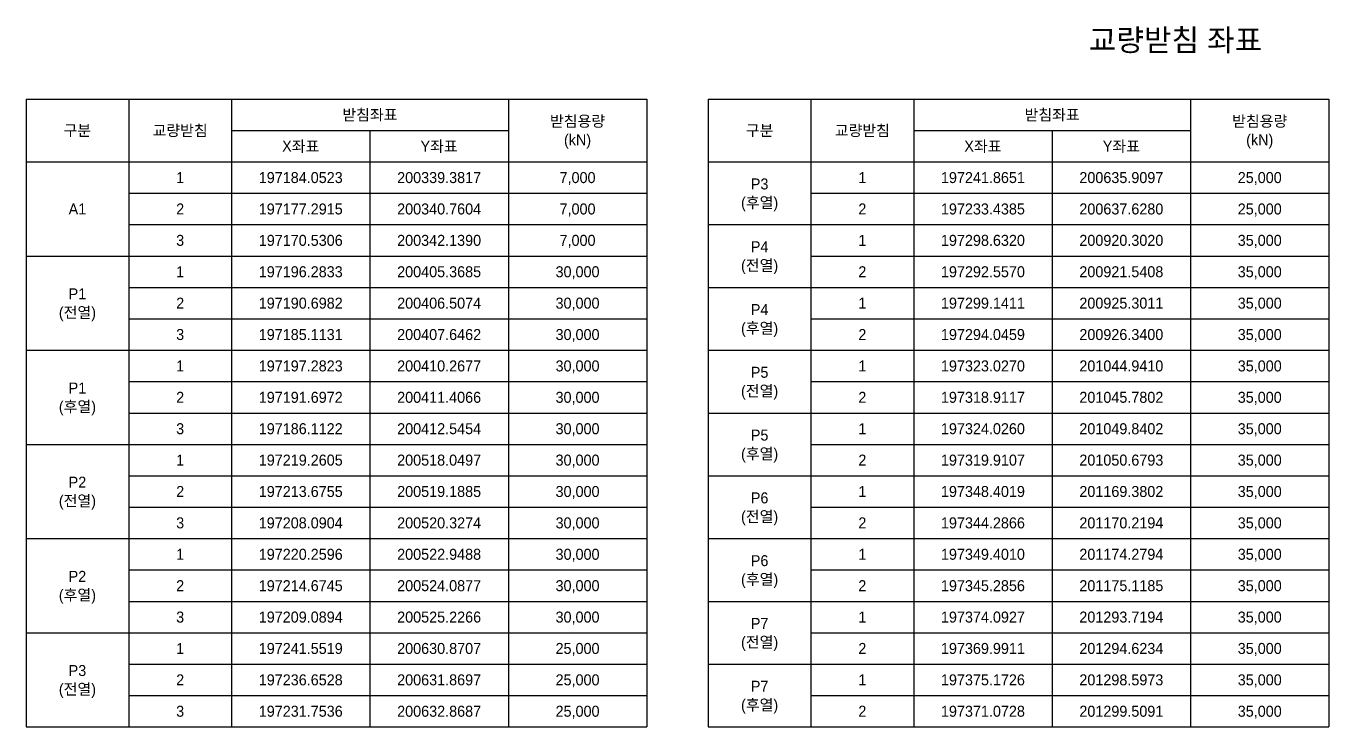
# Model space of a CAD drawing. Header units: millimetres. Extents: x 0 to 253461, y 0 to 44491.
# Drawn here: x 60 to 41548, y 0 to 22317 of the extents above; entities that cross this region are included whole.
import ezdxf
from ezdxf.enums import TextEntityAlignment as Align

# ---------------------------------------------------------------- set-up
doc = ezdxf.new("R2010")
doc.units = ezdxf.units.MM
doc.header["$LTSCALE"] = 8
for name, color, linetype in [('CS-DIMT', 3, 'Continuous'), ('CS-TABL-LIN1', 4, 'Continuous'), ('CS-TABL-LIN2', 1, 'Continuous'), ('CS-TABL-TEX2', 3, 'Continuous')]:
    doc.layers.add(name, color=color, linetype=linetype)
doc.styles.add('윤고딕150', font='')
doc.styles.get('윤고딕150').set_extended_font_data('Dotum')

msp = doc.modelspace()

# ---------------------------------------------------------------- linework, layer by layer
at = {"layer": 'CS-TABL-LIN1'}
for p, q in [((59.99714997417414, 19991.92325367525), (59.99714997417414, 0.0007981017806741875)), ((59.99714997417414, 19991.92325367525), (19824.73866855243, 19991.92325367525)), ((19824.73866855243, 19991.92325367525), (19824.73866855243, 0.0007981017806741875)), ((21782.94902832231, 19991.92325367525), (21782.94902832231, 0.000798101751570357)), ((21782.94902832231, 19991.92325367525), (41547.69054690057, 19991.92325367525)), ((41547.69054690057, 19991.92325367525), (41547.69054690057, 0.000798101751570357)), ((59.99714997417414, 0.0007981017806741875), (19824.73866855243, 0.0007981017806741875)), ((21782.94902832231, 0.000798101751570357), (41547.69054690057, 0.000798101751570357))]:
    msp.add_line(p, q, dxfattribs=at)
at = {"layer": 'CS-TABL-LIN2'}
for p, q in [((3331.402642704381, 19991.92325367525), (3331.402642704381, 0.0007981017806741875)), ((6602.808135434587, 19991.92325367525), (6602.808135434587, 0.0007981017806741875)), ((15417.42849084648, 19991.92325367525), (15417.42849084648, 0.0007981017806741875)), ((25054.35452105251, 19991.92325367525), (25054.35452105251, 0.000798101751570357)), ((28325.76001378272, 19991.92325367525), (28325.76001378272, 0.000798101751570357)), ((37140.38036919462, 19991.92325367525), (37140.38036919462, 0.000798101751570357)), ((6602.808135434587, 18992.32713089657), (15417.42849084648, 18992.32713089657)), ((11010.11831314053, 18992.32713089657), (11010.11831314053, 0.0007981017806741875)), ((28325.76001378272, 18992.32713089657), (37140.38036919462, 18992.32713089657)), ((32733.07019148867, 18992.32713089657), (32733.0701914889, 0.000798101751570357)), ((59.99714997417414, 17992.7310081179), (19824.73866855243, 17992.7310081179)), ((21782.94902832231, 17992.7310081179), (41547.69054690057, 17992.7310081179)), ((3331.402642704381, 16993.13488533922), (19824.73866855243, 16993.13488533922)), ((25054.35452105251, 16993.13488533922), (41547.69054690057, 16993.13488533922)), ((3331.402642704381, 15993.53876256056), (19824.73866855243, 15993.53876256056)), ((21782.94902832231, 15993.53876256056), (41547.69054690057, 15993.53876256056)), ((59.99714997417414, 14993.9426397819), (19824.73866855243, 14993.9426397819)), ((25054.35452105251, 14993.9426397819), (41547.69054690057, 14993.9426397819)), ((3331.402642704381, 13994.34651700321), (19824.73866855243, 13994.34651700321)), ((21782.94902832231, 13994.34651700321), (41547.69054690057, 13994.34651700321)), ((3331.402642704381, 12994.75039422455), (19824.73866855243, 12994.75039422455)), ((25054.35452105251, 12994.75039422455), (41547.69054690057, 12994.75039422455)), ((59.99714997417414, 11995.15427144586), (19824.73866855243, 11995.15427144586)), ((21782.94902832231, 11995.15427144586), (41547.69054690057, 11995.15427144586)), ((3331.402642704381, 10995.5581486672), (19824.73866855243, 10995.5581486672)), ((25054.35452105251, 10995.5581486672), (41547.69054690057, 10995.5581486672)), ((3331.402642704381, 9995.962025888508), (19824.73866855243, 9995.962025888508)), ((21782.94902832231, 9995.962025888508), (41547.69054690057, 9995.962025888508)), ((59.99714997417414, 8996.365903109847), (19824.73866855243, 8996.365903109847)), ((25054.35452105251, 8996.365903109847), (41547.69054690057, 8996.365903109847)), ((3331.402642704381, 7996.769780331157), (19824.73866855243, 7996.769780331157)), ((21782.94902832231, 7996.769780331157), (41547.69054690057, 7996.769780331157)), ((3331.402642704381, 6997.173657552496), (19824.73866855243, 6997.173657552496)), ((25054.35452105251, 6997.173657552496), (41547.69054690057, 6997.173657552496)), ((59.99714997417414, 5997.577534773805), (19824.73866855243, 5997.577534773805)), ((21782.94902832231, 5997.577534773805), (41547.69054690057, 5997.577534773805)), ((3331.402642704381, 4997.981411995144), (19824.73866855243, 4997.981411995144)), ((25054.35452105251, 4997.981411995144), (41547.69054690057, 4997.981411995144)), ((3331.402642704381, 3998.385289216454), (19824.73866855243, 3998.385289216454)), ((21782.94902832231, 3998.385289216454), (41547.69054690057, 3998.385289216454)), ((59.99714997417414, 2998.789166437793), (19824.73866855243, 2998.789166437793)), ((25054.35452105251, 2998.789166437793), (41547.69054690057, 2998.789166437793)), ((3331.402642704381, 1999.193043659103), (19824.73866855243, 1999.193043659103)), ((21782.94902832231, 1999.193043659103), (41547.69054690057, 1999.193043659103)), ((3331.402642704381, 999.5969208804418), (19824.73866855243, 999.5969208804418)), ((25054.35452105251, 999.5969208804418), (41547.69054690057, 999.5969208804418))]:
    msp.add_line(p, q, dxfattribs=at)

# ---------------------------------------------------------------- texts
at = {"layer": 'CS-DIMT', "style": '윤고딕150'}
msp.add_text('교량받침 좌표', height=700, dxfattribs=at).set_placement((36662.49714997417, 21883.3273405613), align=Align.MIDDLE)
at = {"layer": 'CS-TABL-TEX2', "style": '윤고딕150'}
for s, p in [('받침좌표', (11010.11831314053, 19492.1251922859)), ('받침용량', (17621.08357969934, 19288.50375986805)), ('받침좌표', (32733.07019148867, 19492.1251922859)), ('받침용량', (39344.03545804747, 19288.50375986805)), ('구분', (1695.699896339161, 18992.32713089657)), ('교량받침', (4967.105389069367, 18992.32713089657)), ('구분', (23418.65177468729, 18992.32713089657)), ('교량받침', (26690.0572674175, 18992.32713089657)), ('X좌표', (8806.463224287445, 18492.52906950724)), ('Y좌표', (13213.77340199339, 18492.52906950724)), ('(kN)', (17621.08357969934, 18696.1505019251)), ('X좌표', (30529.41510263558, 18492.52906950724)), ('Y좌표', (34936.72528034152, 18492.52906950724)), ('(kN)', (39344.03545804747, 18696.1505019251)), ('1', (4967.105389069367, 17492.93294672855)), ('197184.0523', (8806.463224287212, 17492.93294672858)), ('200339.3817', (13213.77340199339, 17492.93294672858)), ('7,000', (17621.08357969936, 17492.93294672855)), ('P3', (23418.65177468729, 17289.31151431065)), ('1', (26690.0572674175, 17492.93294672855)), ('197241.8651', (30529.41510263558, 17492.93294672858)), ('200635.9097', (34936.72528034176, 17492.93294672858)), ('25,000', (39344.0354580475, 17492.93294672855)), ('A1', (1695.699896339161, 16493.33682394989)), ('2', (4967.105389069367, 16493.33682394989)), ('197177.2915', (8806.463224287212, 16493.33682394989)), ('200340.7604', (13213.77340199363, 16493.33682394989)), ('7,000', (17621.08357969936, 16493.33682394989)), ('(후열)', (23418.65177468729, 16696.95825636775)), ('2', (26690.0572674175, 16493.33682394989)), ('197233.4385', (30529.41510263604, 16493.33682394989)), ('200637.6280', (34936.72528034176, 16493.33682394989)), ('25,000', (39344.0354580475, 16493.33682394989)), ('3', (4967.105389069367, 15493.7407011712)), ('197170.5306', (8806.463224287445, 15493.74070117123)), ('200342.1390', (13213.77340199363, 15493.74070117123)), ('7,000', (17621.08357969936, 15493.7407011712)), ('P4', (23418.65177468729, 15290.11926875331)), ('1', (26690.0572674175, 15493.7407011712)), ('197298.6320', (30529.41510263604, 15493.74070117123)), ('200920.3020', (34936.72528034176, 15493.74070117123)), ('35,000', (39344.0354580475, 15493.7407011712)), ('1', (4967.105389069367, 14494.14457839254)), ('197196.2833', (8806.463224287678, 14494.14457839254)), ('200405.3685', (13213.77340199339, 14494.14457839254)), ('30,000', (17621.08357969936, 14494.14457839254)), ('(전열)', (23418.65177468729, 14697.7660108104)), ('2', (26690.0572674175, 14494.14457839254)), ('197292.5570', (30529.41510263581, 14494.14457839254)), ('200921.5408', (34936.72528034176, 14494.14457839254)), ('35,000', (39344.0354580475, 14494.14457839254)), ('P1', (1695.699896339161, 13790.72508458532)), ('(전열)', (1695.699896339161, 13198.37182664241)), ('2', (4967.105389069367, 13494.54845561388)), ('197190.6982', (8806.463224287445, 13494.54845561388)), ('200406.5074', (13213.77340199339, 13494.54845561388)), ('30,000', (17621.08357969936, 13494.54845561388)), ('P4', (23418.65177468729, 13290.92702319596)), ('1', (26690.0572674175, 13494.54845561388)), ('197299.1411', (30529.41510263604, 13494.54845561388)), ('200925.3011', (34936.72528034176, 13494.54845561388)), ('35,000', (39344.0354580475, 13494.54845561388)), ('(후열)', (23418.65177468729, 12698.57376525305)), ('3', (4967.105389069367, 12494.95233283519)), ('197185.1131', (8806.463224287212, 12494.95233283522)), ('200407.6462', (13213.77340199339, 12494.95233283522)), ('30,000', (17621.08357969936, 12494.95233283519)), ('2', (26690.0572674175, 12494.95233283519)), ('197294.0459', (30529.41510263604, 12494.95233283522)), ('200926.3400', (34936.72528034176, 12494.95233283522)), ('35,000', (39344.0354580475, 12494.95233283519)), ('1', (4967.105389069367, 11495.35621005653)), ('197197.2823', (8806.463224287445, 11495.35621005653)), ('200410.2677', (13213.77340199339, 11495.35621005653)), ('30,000', (17621.08357969936, 11495.35621005653)), ('1', (26690.0572674175, 11495.35621005653)), ('197323.0270', (30529.41510263581, 11495.35621005653)), ('201044.9410', (34936.72528034176, 11495.35621005653)), ('35,000', (39344.0354580475, 11495.35621005653)), ('P5', (23418.65177468729, 11291.73477763861)), ('P1', (1695.699896339161, 10791.93671624931)), ('(전열)', (23418.65177468729, 10699.3815196957)), ('(후열)', (1695.699896339161, 10199.58345830637)), ('2', (4967.105389069367, 10495.76008727784)), ('197191.6972', (8806.463224287445, 10495.76008727784)), ('200411.4066', (13213.77340199363, 10495.76008727784)), ('30,000', (17621.08357969936, 10495.76008727784)), ('2', (26690.0572674175, 10495.76008727784)), ('197318.9117', (30529.41510263604, 10495.76008727784)), ('201045.7802', (34936.72528034176, 10495.76008727784)), ('35,000', (39344.0354580475, 10495.76008727784)), ('3', (4967.105389069367, 9496.163964499177)), ('197186.1122', (8806.463224287445, 9496.163964499177)), ('200412.5454', (13213.77340199386, 9496.163964499177)), ('30,000', (17621.08357969936, 9496.163964499176)), ('1', (26690.0572674175, 9496.163964499177)), ('197324.0260', (30529.41510263581, 9496.163964499177)), ('201049.8402', (34936.72528034176, 9496.163964499177)), ('35,000', (39344.0354580475, 9496.163964499176)), ('P5', (23418.65177468729, 9292.542532081261)), ('(후열)', (23418.65177468729, 8700.189274138345)), ('1', (4967.105389069367, 8496.567841720487)), ('197219.2605', (8806.463224287445, 8496.567841720516)), ('200518.0497', (13213.77340199363, 8496.567841720516)), ('30,000', (17621.08357969936, 8496.567841720485)), ('2', (26690.0572674175, 8496.567841720487)), ('197319.9107', (30529.41510263604, 8496.567841720516)), ('201050.6793', (34936.72528034176, 8496.567841720516)), ('35,000', (39344.0354580475, 8496.567841720485)), ('P2', (1695.699896339161, 7793.148347913269)), ('2', (4967.105389069367, 7496.971718941826)), ('197213.6755', (8806.463224287212, 7496.971718941826)), ('200519.1885', (13213.77340199339, 7496.971718941826)), ('30,000', (17621.08357969936, 7496.971718941826)), ('P6', (23418.65177468729, 7293.35028652391)), ('1', (26690.0572674175, 7496.971718941826)), ('197348.4019', (30529.41510263581, 7496.971718941826)), ('201169.3802', (34936.72528034176, 7496.971718941826)), ('35,000', (39344.0354580475, 7496.971718941826)), ('(전열)', (1695.699896339161, 7200.795089970354)), ('3', (4967.105389069367, 6497.375596163136)), ('197208.0904', (8806.463224287212, 6497.375596163136)), ('200520.3274', (13213.77340199339, 6497.375596163136)), ('30,000', (17621.08357969936, 6497.375596163136)), ('(전열)', (23418.65177468729, 6700.997028581023)), ('2', (26690.0572674175, 6497.375596163136)), ('197344.2866', (30529.41510263581, 6497.375596163136)), ('201170.2194', (34936.72528034176, 6497.375596163136)), ('35,000', (39344.0354580475, 6497.375596163136)), ('1', (4967.105389069367, 5497.779473384475)), ('197220.2596', (8806.463224287445, 5497.779473384475)), ('200522.9488', (13213.77340199339, 5497.779473384475)), ('30,000', (17621.08357969936, 5497.779473384475)), ('P6', (23418.65177468729, 5294.158040966558)), ('1', (26690.0572674175, 5497.779473384475)), ('197349.4010', (30529.41510263581, 5497.779473384475)), ('201174.2794', (34936.72528034176, 5497.779473384475)), ('35,000', (39344.0354580475, 5497.779473384475)), ('P2', (1695.699896339161, 4794.359979577257)), ('2', (4967.105389069367, 4498.183350605785)), ('197214.6745', (8806.463224287212, 4498.183350605814)), ('200524.0877', (13213.77340199363, 4498.183350605814)), ('30,000', (17621.08357969936, 4498.183350605785)), ('(후열)', (23418.65177468729, 4701.804783023672)), ('2', (26690.0572674175, 4498.183350605785)), ('197345.2856', (30529.41510263581, 4498.183350605814)), ('201175.1185', (34936.72528034176, 4498.183350605814)), ('35,000', (39344.0354580475, 4498.183350605785)), ('(후열)', (1695.699896339161, 4202.006721634312)), ('3', (4967.105389069367, 3498.587227827124)), ('197209.0894', (8806.463224287445, 3498.587227827124)), ('200525.2266', (13213.77340199363, 3498.587227827124)), ('30,000', (17621.08357969936, 3498.587227827123)), ('P7', (23418.65177468729, 3294.965795409207)), ('1', (26690.0572674175, 3498.587227827124)), ('197374.0927', (30529.41510263604, 3498.587227827124)), ('201293.7194', (34936.72528034176, 3498.587227827124)), ('35,000', (39344.0354580475, 3498.587227827123)), ('(전열)', (23418.65177468729, 2702.612537466321)), ('1', (4967.105389069367, 2498.991105048433)), ('197241.5519', (8806.463224287445, 2498.991105048433)), ('200630.8707', (13213.77340199363, 2498.991105048433)), ('25,000', (17621.08357969936, 2498.991105048433)), ('2', (26690.0572674175, 2498.991105048433)), ('197369.9911', (30529.41510263581, 2498.991105048433)), ('201294.6234', (34936.72528034176, 2498.991105048433)), ('35,000', (39344.0354580475, 2498.991105048433)), ('P3', (1695.699896339161, 1795.571611241245)), ('2', (4967.105389069367, 1499.394982269772)), ('197236.6528', (8806.463224287445, 1499.394982269772)), ('200631.8697', (13213.77340199363, 1499.394982269772)), ('25,000', (17621.08357969936, 1499.394982269772)), ('1', (26690.0572674175, 1499.394982269772)), ('197375.1726', (30529.41510263604, 1499.394982269772)), ('201298.5973', (34936.72528034176, 1499.394982269772)), ('35,000', (39344.0354580475, 1499.394982269772)), ('(전열)', (1695.699896339161, 1203.2183532983)), ('P7', (23418.65177468729, 1295.773549851856)), ('(후열)', (23418.65177468729, 703.4202919089694)), ('3', (4967.105389069367, 499.7988594910821)), ('197231.7536', (8806.463224287445, 499.7988594911112)), ('200632.8687', (13213.77340199339, 499.7988594911112)), ('25,000', (17621.08357969936, 499.7988594910818)), ('2', (26690.0572674175, 499.7988594910821)), ('197371.0728', (30529.41510263581, 499.7988594911112)), ('201299.5091', (34936.72528034176, 499.7988594911112)), ('35,000', (39344.0354580475, 499.7988594910818))]:
    msp.add_text(s, height=350, dxfattribs=at).set_placement(p, align=Align.MIDDLE_CENTER)

doc.saveas('drawing.dxf')
